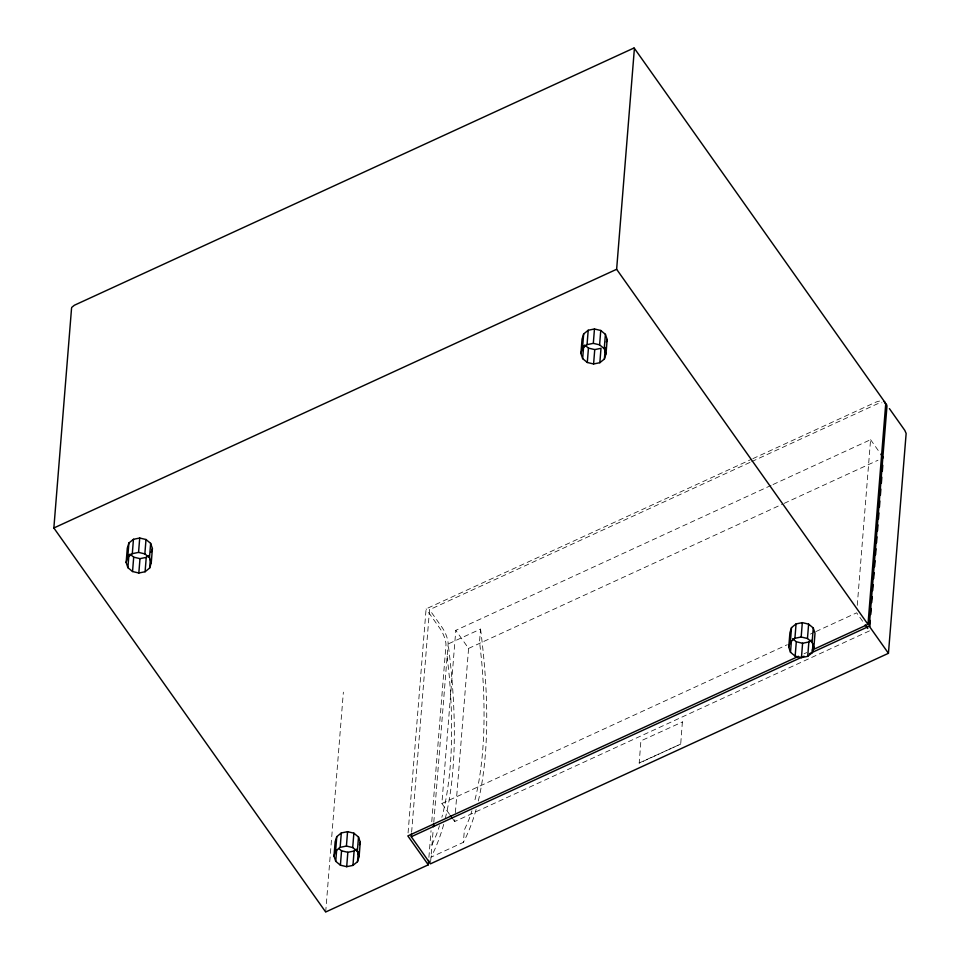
<?xml version="1.0" encoding="UTF-8"?>
<svg xmlns="http://www.w3.org/2000/svg" width="960" height="960" viewBox="0 0 960 960"><rect width="100%" height="100%" fill="white"/><g stroke="black" fill="none" stroke-linecap="round" stroke-linejoin="round"><path stroke-width="0.72" stroke-dasharray="4.8 3.6" d="M325.68 912L343.368 692.148M408.072 832.932L426.096 608.88L751.536 459.276M411.624 832.248L429.528 609.696L750.312 462.24M428.892 857.4L431.04 830.664M431.76 821.748L445.98 644.976A13.26 4.296 65.3 0 0 440.16 628.764L426.096 608.88M430.572 862.356L433.2 829.668M433.8 822.24L448.14 643.98A13.26 4.296 65.3 0 0 442.32 627.768L429.528 609.696M449.544 814.344L441.864 803.508L455.796 630.348L771.312 485.316M869.448 630.9L454.656 821.568L454.896 818.592M455.376 812.616L468.588 648.42L455.796 630.348M445.236 818.592A675.06 218.748 65.3 0 0 448.14 643.98L480.552 629.088L479.544 641.484L481.596 660.456A669.936 217.092 65.3 0 1 474.288 802.416M682.392 721.8L680.712 744.06L639.204 763.14L640.884 740.88L682.488 721.932M857.256 605.364L870.588 439.68L772.668 484.692M431.976 844.836L436.356 834.936A669.936 217.092 65.3 0 0 439.476 825.696M752.892 458.652L875.448 402.324A13.26 6.276 -35.3 0 1 881.748 400.956M751.68 461.616L876.732 404.124A13.26 6.276 -35.3 0 1 881.928 402.768M468.588 648.42L782.772 504M784.128 503.376L877.98 460.236M441.864 803.508L787.296 644.712M810.42 634.092L814.5 632.208M815.856 631.584L856.656 612.828L864.336 623.676M804 653.796L806.724 652.548M639.108 763.008L680.712 744.06M870.588 439.68L879.972 452.928M452.952 819.168L454.656 821.568M447.144 656.376L449.196 675.348A669.936 217.092 65.3 0 1 441.876 817.308M443.712 824.364A675.06 218.748 65.3 0 1 430.98 857.22L463.392 842.328L464.388 829.932L468.756 820.044A669.936 217.092 65.3 0 0 471.888 810.792M480.54 629.088A675.06 218.748 65.3 0 1 477.636 803.688M476.112 809.46A675.06 218.748 65.3 0 1 463.38 842.316"/><path stroke-width="1.44" d="M428.652 860.376L428.292 864.828L325.68 912L53.856 527.988L71.556 308.136M126.144 562.488L127.296 548.124L128.904 542.988L133.452 539.304L139.716 538.032L146.004 539.52L150.648 543.372L152.4 548.556L151.248 562.92L149.628 568.044L145.092 571.74L138.828 573.012L132.54 571.524L127.896 567.672L126.144 562.488L127.752 557.364L128.904 542.988M127.896 567.672L128.928 554.736M127.752 557.364L132.3 553.668L133.452 539.304M132.54 571.524L133.692 557.16L129.972 554.076M132.3 553.668L138.552 552.396L139.716 538.032M138.828 573.012L139.992 558.648L146.244 557.376L148.512 555.528M151.248 562.92L149.496 557.736L144.852 553.884L146.004 539.52M145.092 571.74L146.244 557.376M149.496 557.736L150.648 543.372M149.628 568.044L150.324 559.428M333.996 856.152L335.148 841.776L336.768 836.652L341.316 832.956L347.568 831.684L353.868 833.172L358.512 837.024L360.264 842.208L359.1 856.584L357.492 861.708L352.944 865.404L346.692 866.676L340.392 865.188L335.748 861.324L333.996 856.152L335.616 851.016L336.768 836.652M335.748 861.324L336.672 849.84M335.616 851.016L340.152 847.332L341.316 832.956M340.392 865.188L341.544 850.812L338.76 848.496M340.152 847.332L346.416 846.06L347.568 831.684M346.692 866.676L347.844 852.3L354.096 851.028L356.376 849.18M359.1 856.584L357.348 851.4L352.704 847.548L353.868 833.172M352.944 865.404L354.096 851.028M357.348 851.4L358.512 837.024M357.492 861.708L358.296 851.652M889.404 408.612L904.812 430.392L906.144 433.452L888.444 653.304L430.452 863.832L411.264 836.724L411.504 833.736M433.44 826.704L433.68 823.728M580.896 353.448L582.048 339.072L583.668 333.948L588.204 330.252L594.468 328.98L600.756 330.48L605.412 334.332L607.152 339.516L606 353.88L604.392 359.004L599.844 362.7L593.592 363.972L587.292 362.484L582.648 358.632L580.896 353.448L582.504 348.324L583.668 333.948M582.648 358.632L583.692 345.696M582.504 348.324L587.052 344.628L588.204 330.252M587.292 362.484L588.444 348.108L584.736 345.024M587.052 344.628L593.316 343.356L594.468 328.98M593.592 363.972L594.744 349.596L600.996 348.324L599.844 362.7M606 353.88L604.248 348.696L599.604 344.844L600.756 330.48M604.248 348.696L605.412 334.332M604.392 359.004L605.316 347.508M812.16 650.052L867.984 624.384L616.632 269.292L634.32 49.44M788.748 647.1L789.912 632.736L791.52 627.612L796.068 623.916L802.32 622.644L808.62 624.132L813.264 627.984L815.016 633.168L813.864 647.544L812.244 652.668L807.696 656.352L801.444 657.624L795.144 656.136L790.5 652.284L788.748 647.1L790.368 641.976L791.52 627.612M790.5 652.284L791.424 640.788M790.368 641.976L794.916 638.28L796.068 623.916M795.144 656.136L796.308 641.772L792.588 638.688M794.916 638.28L801.168 637.008L802.32 622.644M801.444 657.624L802.596 643.26L808.86 641.988L811.128 640.14M813.864 647.544L812.112 642.36L807.468 638.508L808.62 624.132M807.696 656.352L808.86 641.988M812.112 642.36L813.264 627.984M812.244 652.668L812.94 644.04M867.984 624.384L885.672 404.544A13.26 6.276 -35.3 0 0 883.62 401.364M888.444 653.304L869.268 626.196L886.956 406.344A13.26 6.276 -35.3 0 0 884.892 403.164M869.808 626.424L870.288 620.448M870.768 614.484L871.248 608.508M871.728 602.544L872.208 596.568M872.688 590.604L873.168 584.628M873.648 578.664L874.128 572.688M874.608 566.712L875.088 560.748M875.568 554.772L876.048 548.808M876.528 542.832L877.008 536.868M877.488 530.892L877.98 524.928M878.46 518.952L878.94 512.976M879.42 507.012L879.9 501.036M880.38 495.072L880.86 489.096M881.34 483.132L881.82 477.156M882.3 471.192L882.78 465.216M151.188 552.396L152.4 548.556M359.448 844.776L360.264 842.208M606.348 342.072L607.152 339.516M71.868 307.272L74.4 305.232L633.948 48.012M53.856 527.988L616.632 269.292M798.552 656.304L407.832 835.92L428.292 864.828M411.264 836.724L804.024 656.184M809.46 653.688L869.268 626.196M593.316 343.356L599.604 344.844M588.444 348.108L594.744 349.596M801.168 637.008L807.468 638.508M796.308 641.772L802.596 643.26M138.552 552.396L144.852 553.884M133.692 557.16L139.992 558.648M346.416 846.06L352.704 847.548M341.544 850.812L347.844 852.3M634.152 48L884.916 402.288M880.824 454.14L883.38 457.752M865.188 624.876L867.744 628.488M450.396 815.556L452.1 817.956"/></g></svg>
